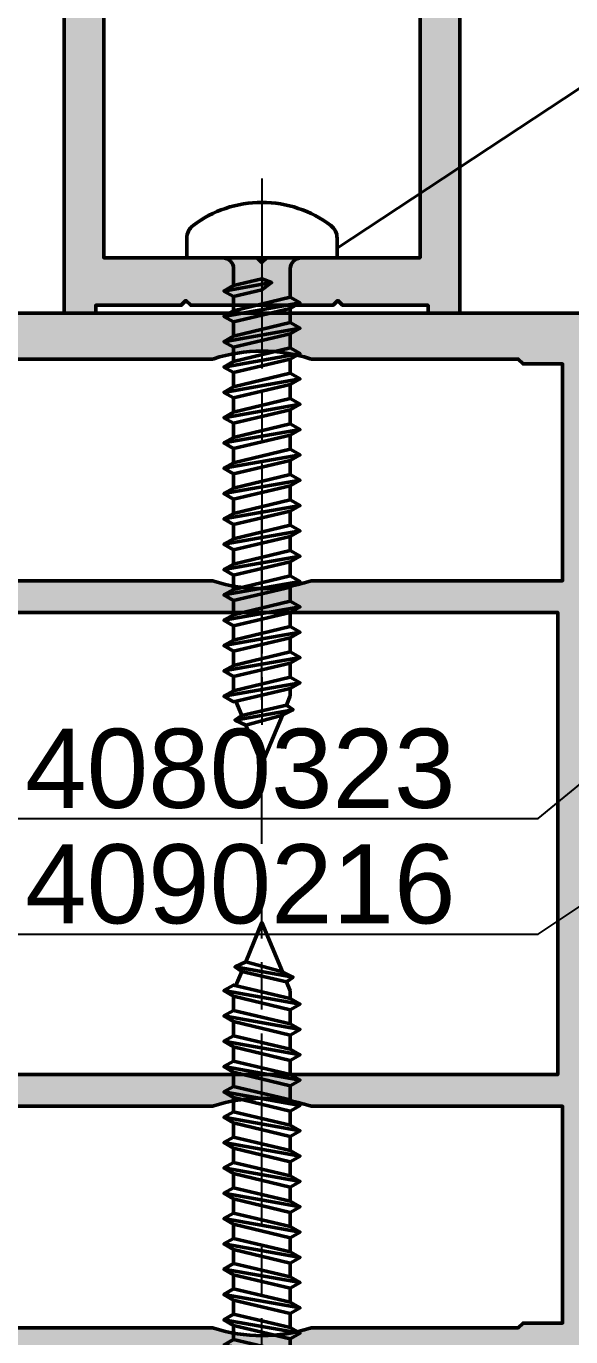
# Model space of a CAD drawing. Header units: millimetres. Extents: x -1 to 277, y 0 to 231.
# Drawn here: x 110.9 to 145.4, y 79 to 161.8 of the extents above; entities that cross this region are included whole.
import ezdxf

# ---------------------------------------------------------------- set-up
doc = ezdxf.new("R2010")
doc.units = ezdxf.units.MM
doc.header["$PDMODE"] = 3
doc.header["$PDSIZE"] = -2
doc.linetypes.add('AM_ISO08W050', pattern=[18, 12, -1.5, 3, -1.5])
for name, color, linetype, lineweight in [('AM_0', 7, 'Continuous', 50), ('AM_5', 3, 'Continuous', 25), ('AM_6', 2, 'Continuous', 35), ('AM_7', 4, 'AM_ISO08W050', 25), ('AM_S', 7, 'Continuous', 50), ('Docu-AM_8', 1, 'Continuous', 25)]:
    doc.layers.add(name, color=color, linetype=linetype, lineweight=lineweight)
doc.styles.add('SBS_Standard', font='arial.ttf')
doc.styles.add('SWISS', font='swiss.ttf')
doc.dimstyles.new('SBS1-1$0', dxfattribs={"dimtxt": 2.5, "dimasz": 2.5, "dimexe": 1, "dimexo": 0, "dimgap": 1, "dimtad": 1, "dimtoh": 1, "dimdsep": 46, "dimtxsty": 'SBS_Standard', "dimcen": 0, "dimclrd": 256, "dimclre": 256, "dimclrt": 30, "dimadec": 1, "dimazin": 2, "dimtp": 0.1, "dimtm": 0.1, "dimtfac": 0.71, "dimtmove": 0, "dimatfit": 3, "dimfxl": 1, "dimlwd": -1, "dimlwe": -1, "dimarcsym": 1})

# ---------------------------------------------------------------- blocks, each defined once
blk = doc.blocks.new('B-3010118_docu_wos')
at = {"layer": 'Docu-AM_8'}
h = blk.add_hatch(color=256, dxfattribs=at)
edge = h.paths.add_edge_path()
edge.add_line((-1.03442056940482e-13, 1.000000000000077), (-1.029980715962331e-13, 48.99999999999994))
edge.add_line((-1.029980715962331e-13, 48.99999999999994), (0.9999999999998755, 50.00000000000004))
edge.add_line((0.9999999999998755, 50.00000000000004), (2.89583694396481, 50.00000000000001))
edge.add_arc((2.895836943964784, 47.99999999999913), 2.000000000000874, 45.00000000001671, 89.99999999999932, ccw=False)
edge.add_line((4.310050506338087, 49.41421356237326), (4.712132034355987, 49.0121320343556))
edge.add_line((4.712132034355987, 49.0121320343556), (4.500000000000227, 48.49999999999995))
edge.add_line((4.500000000000227, 48.49999999999995), (2.699999999999051, 48.50000000000001))
edge.add_line((2.699999999999051, 48.50000000000001), (2.700000000000049, 46.4999999999995))
edge.add_arc((3.700000000000047, 46.50000000000001), 0.9999999999999982, 180.0000000000293, 269.9999999999999)
edge.add_line((3.700000000000045, 45.50000000000001), (16.89999999999986, 45.50000000000001))
edge.add_line((16.89999999999986, 45.50000000000001), (16.89999999999986, 48.4999999999995))
edge.add_line((16.89999999999986, 48.4999999999995), (15.00000000000023, 48.50000000000006))
edge.add_line((15.00000000000023, 48.50000000000006), (15.00000000000023, 49.00000000000001))
edge.add_arc((16.00000000000021, 49.00000000000002), 0.9999999999999858, 89.99999999999272, 180.0000000000008, ccw=False)
edge.add_line((16.00000000000034, 50.00000000000001), (19.14886532022875, 49.99999999999982))
edge.add_line((19.14886532022875, 49.99999999999982), (19.58562960134768, 48.80000000000059))
edge.add_line((19.58562960134768, 48.80000000000059), (18.27926256615374, 48.79999999999995))
edge.add_line((18.27926256615374, 48.79999999999995), (18.49999999999974, 45.49999999999981))
edge.add_line((18.49999999999974, 45.49999999999981), (48.50000000000005, 45.50000000000684))
edge.add_line((48.50000000000005, 45.50000000000684), (48.72073743384539, 48.79999999999952))
edge.add_line((48.72073743384539, 48.79999999999952), (47.41437039865118, 48.80000000000012))
edge.add_line((47.41437039865118, 48.80000000000012), (47.8511346797708, 49.99999999999981))
edge.add_line((47.8511346797708, 49.99999999999981), (50.99999999999966, 50.00000000000001))
edge.add_arc((50.99999999999979, 49.00000000000002), 0.9999999999999858, -7.958078640513122e-13, 90.00000000000728, ccw=False)
edge.add_line((51.99999999999977, 49.00000000000001), (51.99999999999977, 48.50000000000006))
edge.add_line((51.99999999999977, 48.50000000000006), (50.10000000000014, 48.4999999999995))
edge.add_line((50.10000000000014, 48.4999999999995), (50.10000000000014, 45.50000000000001))
edge.add_line((50.10000000000014, 45.50000000000001), (63.29999999999995, 45.50000000000001))
edge.add_arc((63.29999999999995, 46.50000000000001), 1, 270, 359.9999999999707)
edge.add_line((64.29999999999995, 46.4999999999995), (64.30000000000095, 48.50000000000001))
edge.add_line((64.30000000000095, 48.50000000000001), (62.49999999999977, 48.49999999999995))
edge.add_line((62.49999999999977, 48.49999999999995), (62.28786796564401, 49.0121320343556))
edge.add_line((62.28786796564401, 49.0121320343556), (62.68994949366191, 49.41421356237326))
edge.add_arc((64.10416305603522, 47.99999999999913), 2.000000000000875, 90.0000000000008, 134.9999999999835, ccw=False)
edge.add_line((64.10416305603519, 50.00000000000001), (65.9999999999999, 50.00000000000001))
edge.add_line((65.9999999999999, 50.00000000000001), (66.99999999999977, 49.00000000000001))
edge.add_line((66.99999999999977, 49.00000000000001), (66.99999999999977, 1.000000000000007))
edge.add_line((66.99999999999977, 1.000000000000009), (65.99999999999991, 6.661338147750939e-16))
edge.add_line((65.99999999999991, 6.38623823671004e-16), (64.10416305603519, 5.329070518200751e-15))
edge.add_arc((64.10416305603522, 2.000000000000877), 2.000000000000871, 225.0000000000165, 269.9999999999992, ccw=False)
edge.add_line((62.68994949366191, 0.5857864376267568), (62.28786796564401, 0.987867965644412))
edge.add_line((62.28786796564401, 0.987867965644412), (62.49999999999977, 1.500000000000062))
edge.add_line((62.49999999999977, 1.500000000000062), (64.30000000000095, 1.500000000000005))
edge.add_line((64.30000000000095, 1.500000000000005), (64.29999999999995, 3.500000000000517))
edge.add_arc((63.29999999999995, 3.500000000000005), 1, 2.931199194436777e-11, 90)
edge.add_line((63.29999999999995, 4.500000000000005), (50.10000000000014, 4.500000000000005))
edge.add_line((50.10000000000014, 4.500000000000005), (50.10000000000014, 1.500000000000515))
edge.add_line((50.10000000000014, 1.500000000000515), (51.99999999999977, 1.499999999999948))
edge.add_line((51.99999999999977, 1.499999999999948), (51.99999999999977, 1.000000000000005))
edge.add_arc((50.99999999999979, 0.9999999999999895), 0.9999999999999858, -90.00000000000728, 9.094947017729282e-13, ccw=False)
edge.add_line((50.99999999999966, 1.998401444325282e-15), (47.8511346797708, 1.998517131957586e-13))
edge.add_line((47.8511346797708, 1.998517131957586e-13), (47.4143703986512, 1.199999999999889))
edge.add_line((47.4143703986512, 1.199999999999889), (48.72073743384539, 1.200000000000492))
edge.add_line((48.72073743384539, 1.200000000000492), (48.50000000000006, 4.49999999999317))
edge.add_line((48.50000000000006, 4.49999999999317), (18.49999999999974, 4.50000000000021))
edge.add_line((18.49999999999974, 4.50000000000021), (18.27926256615374, 1.200000000000069))
edge.add_line((18.27926256615374, 1.200000000000069), (19.58562960134768, 1.199999999999422))
edge.add_line((19.58562960134768, 1.199999999999422), (19.14886532022875, 1.976196983832779e-13))
edge.add_line((19.14886532022875, 1.977224148145708e-13), (16.00000000000034, 1.998401444325282e-15))
edge.add_arc((16.00000000000021, 0.9999999999999895), 0.9999999999999875, 179.9999999999991, 270.00000000000733, ccw=False)
edge.add_line((15.00000000000023, 1.000000000000005), (15.00000000000023, 1.499999999999948))
edge.add_line((15.00000000000023, 1.499999999999948), (16.89999999999987, 1.500000000000515))
edge.add_line((16.89999999999987, 1.500000000000515), (16.89999999999986, 4.500000000000005))
edge.add_line((16.89999999999986, 4.500000000000005), (3.700000000000045, 4.500000000000005))
edge.add_arc((3.700000000000047, 3.500000000000007), 0.9999999999999982, 90.0000000000001, 179.9999999999708)
edge.add_line((2.700000000000049, 3.500000000000517), (2.699999999999051, 1.500000000000005))
edge.add_line((2.699999999999051, 1.500000000000005), (4.500000000000227, 1.500000000000062))
edge.add_line((4.500000000000227, 1.500000000000062), (4.712132034355987, 0.987867965644412))
edge.add_line((4.712132034355987, 0.987867965644412), (4.310050506338087, 0.5857864376267568))
edge.add_arc((2.895836943964784, 2.000000000000877), 2.000000000000871, 270.0000000000007, 314.99999999998346, ccw=False)
edge.add_line((2.89583694396481, 5.329070518200751e-15), (0.9999999999998763, -3.209471837271603e-14))
edge.add_line((0.9999999999998763, -3.209471837271603e-14), (-1.034727858950646e-13, 1.000000000000077))
h.paths.add_polyline_path([(48.10000002715257, 43.70000000000687), (18.89999997284858, 43.69999999999985), (18.89999997284858, 6.300000000000171), (48.10000002715257, 6.299999999993149)], flags=0)
edge = h.paths.add_edge_path(flags=0)
edge.add_line((16.90000020798141, 44.00000000000293), (3.199999999999477, 44.00000000000009))
edge.add_line((3.199999999999477, 44.00000000000009), (3.199999999999547, 41.49999999999988))
edge.add_line((3.199999999999547, 41.49999999999988), (2.899999999999908, 41.2000000000001))
edge.add_line((2.899999999999908, 41.2000000000001), (2.900000000001242, 28.12347523777213))
edge.add_line((2.900000000001242, 28.12347523777213), (2.876190476191719, 28.04910677972994))
edge.add_arc((12.40000000000122, 25.00000000000001), 9.999999999999982, 162.2472098380533, 197.7527901619468)
edge.add_line((2.876190476191724, 21.95089322027006), (2.900000000001244, 21.87652476222787))
edge.add_line((2.900000000001244, 21.87652476222787), (2.900000000000598, 8.800000000000196))
edge.add_line((2.900000000000598, 8.800000000000196), (3.199999999999546, 8.500000000000137))
edge.add_line((3.199999999999546, 8.500000000000137), (3.199999999999477, 5.999999999999932))
edge.add_line((3.199999999999477, 5.999999999999932), (16.90000020797842, 6.000000000000018))
edge.add_line((16.90000020797842, 6.000000000000018), (16.90000020689833, 21.87652476222788))
edge.add_line((16.90000020689833, 21.87652476222788), (16.92380973070785, 21.95089322027007))
edge.add_arc((7.400000206898351, 25), 9.999999999999975, 342.2472098380533, 377.7527901619468)
edge.add_line((16.92380973070784, 28.04910677972996), (16.90000020689832, 28.12347523777214))
edge.add_line((16.90000020689832, 28.12347523777214), (16.90000020798141, 44.00000000000293))
edge = h.paths.add_edge_path(flags=0)
edge.add_line((63.80000000000007, 44.00000000000009), (50.09999979201653, 43.99999999999999))
edge.add_line((50.09999979201653, 43.99999999999999), (50.0999997931026, 28.12347523777213))
edge.add_line((50.0999997931026, 28.12347523777213), (50.07619026929307, 28.04910677972994))
edge.add_arc((59.59999979310258, 25.00000000000001), 9.999999999999988, 162.2472098380533, 197.7527901619468)
edge.add_line((50.07619026929308, 21.95089322027006), (50.0999997931026, 21.87652476222787))
edge.add_line((50.0999997931026, 21.87652476222787), (50.09999979201653, 6.000000000000032))
edge.add_line((50.09999979201653, 6.000000000000031), (63.80000000000007, 5.999999999999932))
edge.add_line((63.80000000000007, 5.999999999999932), (63.8, 8.500000000000139))
edge.add_line((63.8, 8.500000000000139), (64.09999999999964, 8.79999999999992))
edge.add_line((64.09999999999964, 8.79999999999992), (64.09999999999968, 21.87652476222787))
edge.add_line((64.09999999999968, 21.87652476222787), (64.1238095238092, 21.95089322027007))
edge.add_arc((54.59999999999968, 25.00000000000001), 9.999999999999996, 342.2472098380533, 377.7527901619467)
edge.add_line((64.1238095238092, 28.04910677972994), (64.09999999999968, 28.12347523777213))
edge.add_line((64.09999999999968, 28.12347523777213), (64.09999999999964, 41.20000000000012))
edge.add_line((64.09999999999964, 41.20000000000012), (63.8, 41.49999999999988))
edge.add_line((63.8, 41.49999999999988), (63.80000000000007, 44.00000000000009))
at = {"layer": 'AM_S'}
for points in [[(-1.03442056940482e-13, 1.000000000000077), (-1.029980715962331e-13, 48.99999999999994), (0.9999999999998755, 50.00000000000004), (2.89583694396481, 50.00000000000001, -0.1989123673795796), (4.310050506338087, 49.41421356237326), (4.712132034355987, 49.0121320343556), (4.500000000000227, 48.49999999999995), (2.699999999999051, 48.50000000000001), (2.700000000000049, 46.4999999999995, 0.4142135623729452), (3.700000000000045, 45.50000000000001), (16.89999999999986, 45.50000000000001), (16.89999999999986, 48.4999999999995), (15.00000000000023, 48.50000000000006), (15.00000000000023, 49.00000000000001, -0.4142135623731367), (16.00000000000034, 50.00000000000001), (19.14886532022875, 49.99999999999982), (19.58562960134768, 48.80000000000059), (18.27926256615374, 48.79999999999995), (18.49999999999974, 45.49999999999981), (48.50000000000005, 45.50000000000684), (48.72073743384539, 48.79999999999952), (47.41437039865118, 48.80000000000012), (47.8511346797708, 49.99999999999981), (50.99999999999966, 50.00000000000001, -0.4142135623731367), (51.99999999999977, 49.00000000000001), (51.99999999999977, 48.50000000000006), (50.10000000000014, 48.4999999999995), (50.10000000000014, 45.50000000000001), (63.29999999999995, 45.50000000000001, 0.4142135623729452), (64.29999999999995, 46.4999999999995), (64.30000000000095, 48.50000000000001), (62.49999999999977, 48.49999999999995), (62.28786796564401, 49.0121320343556), (62.68994949366191, 49.41421356237326, -0.1989123673795796), (64.10416305603519, 50.00000000000001), (65.9999999999999, 50.00000000000001), (66.99999999999977, 49.00000000000001), (66.99999999999977, 1.000000000000009), (65.99999999999991, 6.38623823671004e-16), (64.10416305603519, 5.329070518200751e-15, -0.1989123673795796), (62.68994949366191, 0.5857864376267568), (62.28786796564401, 0.987867965644412), (62.49999999999977, 1.500000000000062), (64.30000000000095, 1.500000000000005), (64.29999999999995, 3.500000000000517, 0.4142135623729452), (63.29999999999995, 4.500000000000005), (50.10000000000014, 4.500000000000005), (50.10000000000014, 1.500000000000515), (51.99999999999977, 1.499999999999948), (51.99999999999977, 1.000000000000005, -0.4142135623731367), (50.99999999999966, 1.998401444325282e-15), (47.8511346797708, 1.998517131957586e-13), (47.4143703986512, 1.199999999999889), (48.72073743384539, 1.200000000000492), (48.50000000000006, 4.49999999999317), (18.49999999999974, 4.50000000000021), (18.27926256615374, 1.200000000000069), (19.58562960134768, 1.199999999999422), (19.14886532022875, 1.977224148145708e-13), (16.00000000000034, 1.998401444325282e-15, -0.4142135623731367), (15.00000000000023, 1.000000000000005), (15.00000000000023, 1.499999999999948), (16.89999999999987, 1.500000000000515), (16.89999999999986, 4.500000000000005), (3.700000000000045, 4.500000000000005, 0.4142135623729452), (2.700000000000049, 3.500000000000517), (2.699999999999051, 1.500000000000005), (4.500000000000227, 1.500000000000062), (4.712132034355987, 0.987867965644412), (4.310050506338087, 0.5857864376267568, -0.1989123673795796), (2.89583694396481, 5.329070518200751e-15), (0.9999999999998763, -3.209471837271603e-14), (-1.03442056940482e-13, 1.000000000000077, -0.1989123673796147)], [(16.90000020798141, 44.00000000000293), (3.199999999999477, 44.00000000000009), (3.199999999999547, 41.49999999999988), (2.899999999999908, 41.2000000000001), (2.900000000001242, 28.12347523777213), (2.876190476191719, 28.04910677972994, 0.156173761888607), (2.876190476191724, 21.95089322027006), (2.900000000001244, 21.87652476222787), (2.900000000000598, 8.800000000000196), (3.199999999999546, 8.500000000000137), (3.199999999999477, 5.999999999999932), (16.90000020797842, 6.000000000000018), (16.90000020689833, 21.87652476222788), (16.92380973070785, 21.95089322027007, 0.1561737618886073), (16.92380973070784, 28.04910677972996), (16.90000020689832, 28.12347523777214), (16.90000020798141, 44.00000000000293, 0.4142135639635789)], [(63.80000000000007, 44.00000000000009), (50.09999979201653, 43.99999999999999), (50.0999997931026, 28.12347523777213), (50.07619026929307, 28.04910677972994, 0.156173761888607), (50.07619026929308, 21.95089322027006), (50.0999997931026, 21.87652476222787), (50.09999979201653, 6.000000000000031), (63.80000000000007, 5.999999999999932), (63.8, 8.500000000000139), (64.09999999999964, 8.79999999999992), (64.09999999999968, 21.87652476222787), (64.1238095238092, 21.95089322027007, 0.1561737618886064), (64.1238095238092, 28.04910677972994), (64.09999999999968, 28.12347523777213), (64.09999999999964, 41.20000000000012), (63.8, 41.49999999999988), (63.80000000000007, 44.00000000000009, 0.414213562373428)], [(48.10000002715257, 43.70000000000687), (18.89999997284858, 43.69999999999985), (18.89999997284858, 6.300000000000171), (48.10000002715257, 6.299999999993149), (48.10000002715257, 43.70000000000687, 0.4142135623731638)]]:
    blk.add_lwpolyline(points, format="xyb", close=True, dxfattribs=at)
blk = doc.blocks.new('B-3091041_docu_wos')
at = {"layer": 'Docu-AM_8'}
h = blk.add_hatch(color=256, dxfattribs=at)
edge = h.paths.add_edge_path()
edge.add_line((21, 52.10000000000002), (19.48386596241574, 52.10000000000002))
edge.add_line((19.48386596241573, 52.10000000000002), (20.34035424653415, 68.44277002070623))
edge.add_line((20.34035424653416, 68.44277002070623), (22.61467157012379, 67.83336853051802))
edge.add_line((22.61467157012379, 67.83336853051804), (22.98209503145425, 68.2007919918485))
edge.add_line((22.98209503145426, 68.20079199184846), (22.49999869865445, 69.99999999999999))
edge.add_line((22.49999869865445, 70), (23.50000000000005, 69.99999999999999))
edge.add_arc((23.5, 68.5), 1.5, 0, 89.9999999999992, ccw=False)
edge.add_line((25, 68.5), (25.00000000000003, 1.4210854715202e-14))
edge.add_line((25.00000000000006, 0), (23.00000000000007, -1.877174727190777e-17))
edge.add_line((23.00000000000006, 0), (23.00000000000006, 0.5))
edge.add_line((23.00000000000006, 0.5), (17.60000000000002, 0.4999999999999999))
edge.add_line((17.60000000000002, 0.5), (17.30000000000002, 0.8000000000000085))
edge.add_line((17.30000000000001, 0.8000000000000114), (17.00000000000001, 0.5000000000000078))
edge.add_line((17, 0.5), (7.999999999999986, 0.4999999999999951))
edge.add_line((8, 0.5), (7.699999999999995, 0.800000000000013))
edge.add_line((7.699999999999989, 0.8000000000000114), (7.399999999999985, 0.5000000000000078))
edge.add_line((7.399999999999977, 0.5), (1.999999999999973, 0.4999999999999906))
edge.add_line((2, 0.5), (2, 0))
edge.add_line((2, 0), (1.576516694967722e-14, 3.67394039744206e-17))
edge.add_line((0, 0), (1.83697019872103e-17, 68.49999999999999))
edge.add_arc((1.5, 68.5), 1.5, 90.0000000000008, 180, ccw=False)
edge.add_line((1.5, 70), (2.500000000000018, 70.00000000000001))
edge.add_line((2.5, 70), (1.883417346406828, 67.69888220972467))
edge.add_line((1.883417346406816, 67.69888220972467), (4.65964573544437, 68.44277036457162))
edge.add_line((4.659645735444371, 68.44277036457163), (5.516134037584282, 52.10000000000004))
edge.add_line((5.516134037584266, 52.10000000000002), (3.999999999999979, 52.10000000000002))
edge.add_arc((4, 50.60000000000002), 1.5, 90, 180)
edge.add_line((2.5, 50.60000000000002), (2.499999999999998, 30))
edge.add_line((2.5, 30), (12.20000000000007, 30))
edge.add_line((12.20000000000005, 30), (12.5, 29.69999999999998))
edge.add_line((12.5, 29.69999999999999), (12.80000000000003, 30.00000000000002))
edge.add_line((12.80000000000007, 30), (22.50000000000005, 29.99999999999999))
edge.add_line((22.50000000000006, 30), (22.50000000000005, 50.70000000000007))
edge.add_arc((21.05000000000001, 50.65000000000003), 1.450861812854703, 1.974934010884095, 91.97493401088266)
h.paths.add_polyline_path([(12.80000000000007, 3.5), (12.50000000000006, 3.200000000000045), (12.20000000000005, 3.500000000000057), (2.5, 3.5), (2.5, 28.5), (22.50000000000006, 28.5), (22.50000000000006, 3.499999999794909)], flags=16)
at = {"layer": 'AM_S'}
blk.add_lwpolyline([(21, 52.10000000000002), (19.48386596241573, 52.10000000000002), (20.34035424653416, 68.44277002070623), (22.61467157012379, 67.83336853051804), (22.98209503145426, 68.20079199184846), (22.49999869865445, 70), (23.5, 70, -0.414213562373091), (25, 68.5), (25.00000000000006, 0), (23.00000000000006, 0), (23.00000000000006, 0.5), (17.60000000000002, 0.5), (17.30000000000001, 0.8000000000000114), (17, 0.5), (8, 0.5), (7.699999999999989, 0.8000000000000114), (7.399999999999977, 0.5), (2, 0.5), (2, 0), (0, 0), (0, 68.5, -0.4142135623730908), (1.5, 70), (2.5, 70), (1.883417346406816, 67.69888220972467), (4.659645735444371, 68.44277036457163), (5.516134037584266, 52.10000000000002), (4, 52.10000000000002, 0.4142135623730951), (2.5, 50.60000000000002), (2.5, 30), (12.20000000000005, 30), (12.5, 29.69999999999999), (12.80000000000007, 30), (22.50000000000006, 30), (22.50000000000006, 50.70000000000005, 0.4142135623730883), (21, 52.10000000000002)], format="xyb", close=True, dxfattribs=at)
blk.add_lwpolyline([(12.80000000000007, 3.5), (12.50000000000006, 3.200000000000045), (12.20000000000005, 3.500000000000057), (2.5, 3.5), (2.5, 28.5), (22.50000000000006, 28.5), (22.50000000000006, 3.499999999794909), (12.80000000000007, 3.5)], close=True, dxfattribs=at)
blk = doc.blocks.new('*D47')
at = {"layer": 'AM_5', "transparency": 16777216}
for p, q in [((100.8442759615767, 169.3647926121484), (100.8442759615767, 225.0627110841305)), ((150.8442759615767, 140.7855185981025), (150.8442759615767, 225.0627110841305)), ((145.8442759615767, 223.0627110841305), (105.8442759615767, 223.0627110841305))]:
    blk.add_line(p, q, dxfattribs=at)
for points in [[(105.8442759615767, 223.8960444174639), (105.8442759615767, 222.2293777507972), (100.8442759615767, 223.0627110841305)], [(145.8442759615767, 223.8960444174639), (145.8442759615767, 222.2293777507972), (150.8442759615767, 223.0627110841305)]]:
    blk.add_solid(points, dxfattribs=at)
at = {"layer": 'Defpoints', "color": 0, "transparency": 16777216}
for p in [(100.8442759615767, 223.0627110841305), (100.8442759615767, 169.3647926121484), (150.8442759615767, 140.7855185981025)]:
    blk.add_point(p, dxfattribs=at)
at = {"layer": 'AM_5', "color": 30, "transparency": 16777216, "insert": (125.8442759615767, 227.615576022739), "char_height": 5, "attachment_point": 5, "style": 'SBS_Standard'}
blk.add_mtext('50', dxfattribs=at)
blk = doc.blocks.new('*D52')
at = {"layer": 'AM_5', "transparency": 16777216}
for p, q in [((150.8442759615767, 140.7855185981025), (150.8442759615767, 170.8627110841298)), ((158.8442759615767, 113.1813555420667), (158.8442759615767, 170.8627110841298)), ((145.8442759615767, 168.8627110841298), (140.8442759615767, 168.8627110841298)), ((150.8442759615767, 168.8627110841298), (158.8442759615767, 168.8627110841298)), ((163.8442759615767, 168.8627110841298), (168.8442759615767, 168.8627110841298))]:
    blk.add_line(p, q, dxfattribs=at)
for points in [[(145.8442759615767, 169.6960444174632), (145.8442759615767, 168.0293777507965), (150.8442759615767, 168.8627110841298)], [(163.8442759615767, 169.6960444174632), (163.8442759615767, 168.0293777507965), (158.8442759615767, 168.8627110841298)]]:
    blk.add_solid(points, dxfattribs=at)
at = {"layer": 'Defpoints', "color": 0, "transparency": 16777216}
for p in [(158.8442759615767, 168.8627110841298), (150.8442759615767, 140.7855185981025), (158.8442759615767, 113.1813555420667)]:
    blk.add_point(p, dxfattribs=at)
at = {"layer": 'AM_5', "color": 30, "transparency": 16777216, "insert": (154.8442759615767, 173.4155760227383), "char_height": 5, "attachment_point": 5, "style": 'SBS_Standard'}
blk.add_mtext('8', dxfattribs=at)
blk = doc.blocks.new('*D54')
at = {"layer": 'AM_5', "transparency": 16777216}
for p, q in [((116.3442759615767, 213.6813555420668), (5.105729877222299, 213.6813555420668)), ((7.105729877222303, 208.6813555420668), (7.105729877222316, 148.6813555420667)), ((101.8442759615767, 143.6813555420668), (5.105729877222314, 143.6813555420667))]:
    blk.add_line(p, q, dxfattribs=at)
for points in [[(6.27239654388897, 208.6813555420668), (7.939063210555636, 208.6813555420668), (7.105729877222302, 213.6813555420668)], [(6.272396543888983, 148.6813555420667), (7.939063210555649, 148.6813555420667), (7.105729877222317, 143.6813555420667)]]:
    blk.add_solid(points, dxfattribs=at)
at = {"layer": 'Defpoints', "color": 0, "transparency": 16777216}
for p in [(116.3442759615767, 213.6813555420668), (7.105729877222317, 143.6813555420667), (101.8442759615767, 143.6813555420668)]:
    blk.add_point(p, dxfattribs=at)
at = {"layer": 'AM_5', "color": 30, "transparency": 16777216, "insert": (2.552864938613901, 186.2627110841313), "char_height": 5, "attachment_point": 5, "rotation": 90, "style": 'SBS_Standard'}
blk.add_mtext('70', dxfattribs=at)
blk = doc.blocks.new('WS4070050')
blk.add_lwpolyline([(0, 3.5, -0.1638335059844092), (4.354838709677551, 2.03370559173527, -0.2344685383368201), (4.75, 1.2373575928832), (4.75, 0), (-4.75, 0), (-4.75, 1.2373575928832, -0.234468538336819), (-4.354838709677551, 2.03370559173527, -0.1638335059844072)], format="xyb", close=True)
for points in [[(-1.789999999999964, -0.6999999999998181), (-1.789999999999964, -1.747816335794596)], [(1.789999999999964, -0.6999999999998181), (1.789999999999964, -2.29391005589514)], [(3.84588961424015e-05, -1.320854022578715), (-1.789999999999964, -1.747816335794596), (-2.400000000000091, -2.100000000000364), (-1.789999999999964, -2.452183664206132), (0, -2.031004026947812), (0.6100000000001273, -1.569255788067494), (-0.0001459969330426247, -1.320778904475446)], [(-2.400000000000091, -2.100000000000364), (0.6100000000001273, -1.569255788067494)], [(1.789999999999964, -1.609824389689493), (1.789999999999964, -2.493910055894958)], [(-1.789999999999964, -2.452183664206132), (-1.789999999999964, -3.34781633579405)], [(-1.789999999999964, -2.452183664206132), (-1.789999999999964, -3.147816335794232)], [(-2.400000000000091, -3.699999999999818), (2.409999999999854, -2.851867222791952)], [(1.789999999999964, -3.209824389689857), (1.789999999999964, -4.093910055894412)], [(-1.789999999999964, -4.052183664205586), (-1.789999999999964, -4.947816335794414)], [(-2.400000000000091, -5.300000000000182), (2.409999999999854, -4.451867222792316)], [(1.789999999999964, -4.80982438969022), (1.789999999999964, -5.693910055894776)], [(-1.789999999999964, -5.65218366420595), (-1.789999999999964, -6.547816335794778)], [(-2.400000000000091, -6.899999999999636), (2.409999999999854, -6.05186722279268)], [(1.789999999999964, -6.409824389689675), (1.789999999999964, -7.29391005589514)], [(-1.789999999999964, -7.252183664205404), (-1.789999999999964, -8.147816335794232)], [(-2.400000000000091, -8.5), (2.409999999999854, -7.651867222792134)], [(1.789999999999964, -8.009824389690039), (1.789999999999964, -8.893910055894594)], [(-1.789999999999964, -8.852183664205768), (-1.789999999999964, -9.747816335794596)], [(-2.400000000000091, -10.10000000000036), (2.409999999999854, -9.251867222792498)], [(1.789999999999964, -9.609824389689493), (1.789999999999964, -10.49391005589496)], [(-1.789999999999964, -10.45218366420613), (-1.789999999999964, -11.34781633579405)], [(-2.400000000000091, -11.69999999999982), (2.409999999999854, -10.85186722279195)], [(1.789999999999964, -11.20982438968986), (1.789999999999964, -12.09391005589441)], [(-1.789999999999964, -12.05218366420559), (-1.789999999999964, -12.94781633579441)], [(-2.400000000000091, -13.30000000000018), (2.409999999999854, -12.45186722279232)], [(1.789999999999964, -12.80982438969022), (1.789999999999964, -13.69391005589478)], [(-2.400000000000091, -14.89999999999964), (2.409999999999854, -14.05186722279268)], [(-1.789999999999964, -13.65218366420595), (-1.789999999999964, -14.54781633579478)], [(1.789999999999964, -14.40982438968967), (1.789999999999964, -15.29391005589514)], [(-2.400000000000091, -16.5), (2.409999999999854, -15.65186722279213)], [(-1.789999999999964, -15.2521836642054), (-1.789999999999964, -16.14781633579423)], [(1.789999999999964, -16.00982438969004), (1.789999999999964, -16.89391005589459)], [(-2.400000000000091, -18.10000000000036), (2.409999999999854, -17.2518672227925)], [(-1.789999999999964, -16.85218366420577), (-1.789999999999964, -17.7478163357946)], [(1.789999999999964, -17.60982438968949), (1.789999999999964, -18.49391005589496)], [(-2.400000000000091, -19.69999999999982), (2.409999999999854, -18.85186722279195)], [(-1.789999999999964, -18.45218366420613), (-1.789999999999964, -19.34781633579405)], [(1.789999999999964, -19.20982438968986), (1.789999999999964, -20.09391005589441)], [(-2.400000000000091, -21.30000000000018), (2.409999999999854, -20.45186722279232)], [(-1.789999999999964, -20.05218366420559), (-1.789999999999964, -20.94781633579441)], [(1.789999999999964, -20.80982438969022), (1.789999999999964, -21.69391005589478)], [(-2.400000000000091, -22.89999999999964), (2.409999999999854, -22.05186722279268)], [(-1.789999999999964, -21.65218366420595), (-1.789999999999964, -22.54781633579478)], [(1.789999999999964, -22.40982438968967), (1.789999999999964, -23.29391005589514)], [(-2.400000000000091, -24.5), (2.409999999999854, -23.65186722279213)], [(-1.789999999999964, -23.2521836642054), (-1.789999999999964, -24.14781633579423)], [(1.789999999999964, -24.00982438969004), (1.789999999999964, -24.89391005589459)], [(-2.400000000000091, -26.10000000000036), (2.409999999999854, -25.2518672227925)], [(-1.789999999999964, -24.85218366420577), (-1.789999999999964, -25.7478163357946)], [(1.789999999999964, -25.60982438968949), (1.789999999999964, -26.49391005589496)], [(-1.789999999999964, -26.45218366420613), (-1.789999999999964, -27.34781633579405)], [(-2.400000000000091, -27.69999999999982), (2.409999999999854, -26.85186722279195)], [(1.789999999999964, -27.20982438968986), (1.789999999999964, -27.67855772335224)], [(-1.278045391909473, -28.91452548152392), (-1.648982974762021, -28.01900293820745)], [(1.789999999999964, -27.67855772335224), (1.546644186019421, -28.26607062994663)], [(-1.6999367250246, -29.20124253543599), (1.971675235153725, -28.55383828416416)], [(1.29042647200049, -28.88463491005132), (0, -32), (-1.023918270274862, -29.52804262514019)]]:
    blk.add_lwpolyline(points)
for points in [[(1.789999999999964, -3.209824389689857), (2.409999999999854, -2.851867222791952), (1.789999999999964, -2.493910055894958), (-1.789999999999964, -3.34781633579405), (-2.400000000000091, -3.699999999999818), (-1.789999999999964, -4.052183664205586)], [(1.789999999999964, -4.80982438969022), (2.409999999999854, -4.451867222792316), (1.789999999999964, -4.093910055894412), (-1.789999999999964, -4.947816335794414), (-2.400000000000091, -5.300000000000182), (-1.789999999999964, -5.65218366420595)], [(1.789999999999964, -6.409824389689675), (2.409999999999854, -6.05186722279268), (1.789999999999964, -5.693910055894776), (-1.789999999999964, -6.547816335794778), (-2.400000000000091, -6.899999999999636), (-1.789999999999964, -7.252183664205404)], [(1.789999999999964, -8.009824389690039), (2.409999999999854, -7.651867222792134), (1.789999999999964, -7.29391005589514), (-1.789999999999964, -8.147816335794232), (-2.400000000000091, -8.5), (-1.789999999999964, -8.852183664205768)], [(1.789999999999964, -9.609824389689493), (2.409999999999854, -9.251867222792498), (1.789999999999964, -8.893910055894594), (-1.789999999999964, -9.747816335794596), (-2.400000000000091, -10.10000000000036), (-1.789999999999964, -10.45218366420613)], [(1.789999999999964, -11.20982438968986), (2.409999999999854, -10.85186722279195), (1.789999999999964, -10.49391005589496), (-1.789999999999964, -11.34781633579405), (-2.400000000000091, -11.69999999999982), (-1.789999999999964, -12.05218366420559)], [(1.789999999999964, -12.80982438969022), (2.409999999999854, -12.45186722279232), (1.789999999999964, -12.09391005589441), (-1.789999999999964, -12.94781633579441), (-2.400000000000091, -13.30000000000018), (-1.789999999999964, -13.65218366420595)], [(1.789999999999964, -14.40982438968967), (2.409999999999854, -14.05186722279268), (1.789999999999964, -13.69391005589478), (-1.789999999999964, -14.54781633579478), (-2.400000000000091, -14.89999999999964), (-1.789999999999964, -15.2521836642054)], [(1.789999999999964, -16.00982438969004), (2.409999999999854, -15.65186722279213), (1.789999999999964, -15.29391005589514), (-1.789999999999964, -16.14781633579423), (-2.400000000000091, -16.5), (-1.789999999999964, -16.85218366420577)], [(1.789999999999964, -17.60982438968949), (2.409999999999854, -17.2518672227925), (1.789999999999964, -16.89391005589459), (-1.789999999999964, -17.7478163357946), (-2.400000000000091, -18.10000000000036), (-1.789999999999964, -18.45218366420613)], [(1.789999999999964, -19.20982438968986), (2.409999999999854, -18.85186722279195), (1.789999999999964, -18.49391005589496), (-1.789999999999964, -19.34781633579405), (-2.400000000000091, -19.69999999999982), (-1.789999999999964, -20.05218366420559)], [(1.789999999999964, -20.80982438969022), (2.409999999999854, -20.45186722279232), (1.789999999999964, -20.09391005589441), (-1.789999999999964, -20.94781633579441), (-2.400000000000091, -21.30000000000018), (-1.789999999999964, -21.65218366420595)], [(1.789999999999964, -22.40982438968967), (2.409999999999854, -22.05186722279268), (1.789999999999964, -21.69391005589478), (-1.789999999999964, -22.54781633579478), (-2.400000000000091, -22.89999999999964), (-1.789999999999964, -23.2521836642054)], [(1.789999999999964, -24.00982438969004), (2.409999999999854, -23.65186722279213), (1.789999999999964, -23.29391005589514), (-1.789999999999964, -24.14781633579423), (-2.400000000000091, -24.5), (-1.789999999999964, -24.85218366420577)], [(1.789999999999964, -25.60982438968949), (2.409999999999854, -25.2518672227925), (1.789999999999964, -24.89391005589459), (-1.789999999999964, -25.7478163357946), (-2.400000000000091, -26.10000000000036), (-1.789999999999964, -26.45218366420613)], [(1.789999999999964, -27.20982438968986), (2.409999999999854, -26.85186722279195), (1.789999999999964, -26.49391005589496), (-1.789999999999964, -27.34781633579405), (-2.400000000000091, -27.69999999999982), (-1.789999999999964, -28.05218366420559)], [(1.546644186019421, -28.26607062994663), (1.971675235153725, -28.55383828416416), (1.29042647200049, -28.88463491005132), (-1.023918270274862, -29.52804262514019), (-1.6999367250246, -29.20124253543599), (-1.278045391909473, -28.91452548152392)]]:
    blk.add_lwpolyline(points, close=True)
for centre, start, end in [((-2.489999999999782, -0.6999999999998181), 0, 90), ((2.490000000000236, -0.6999999999998181), 90, 180)]:
    blk.add_arc(centre, 0.7000000000000001, start, end)
at = {"layer": 'AM_7'}
blk.add_line((0, 5), (0, -33.5), dxfattribs=at)

msp = doc.modelspace()

# ---------------------------------------------------------------- linework, layer by layer
at = {"layer": 'AM_5', "color": 3}
for points in [[(100.6442759615759, 117.8699685713873), (110.028763356165, 111.7548940457382), (143.3063267931023, 111.7548940457382), (151.0442759615774, 118.0952972281084)], [(104.4118635778426, 107.1813555420667), (110.028763356165, 104.4548940457389), (143.3063267931023, 104.4548940457389), (147.40667216515, 107.1813555420667)]]:
    msp.add_lwpolyline(points, dxfattribs=at)
at = {"layer": 'AM_6', "color": 3}
msp.add_lwpolyline([(130.5942759615767, 147.8000343385065), (148.7769860361853, 159.7731299546212)], dxfattribs=at)
at = {"layer": 'AM_7'}
for p, q in [((125.8442759615767, 119.2627110841313), (125.8442759615767, 132.6627110841291)), ((125.8442759615767, 110.1511279398), (125.8442759615767, 114.1058810724462))]:
    msp.add_line(p, q, dxfattribs=at)

# ---------------------------------------------------------------- block references
msp.add_blockref('B-3091041_docu_wos', (113.3442759615767, 143.6813555420667))
at = {"xscale": -1, "rotation": 90}
msp.add_blockref('B-3010118_docu_wos', (150.8442759615767, 143.6813555420667), dxfattribs=at)
at = {"layer": 'AM_0'}
msp.add_blockref('WS4070050', (125.8442759615767, 147.1813555420667), dxfattribs=at)
at = {"layer": 'AM_0', "xscale": -1, "rotation": 180}
msp.add_blockref('WS4070050', (125.8442759615767, 73.1813555420631), dxfattribs=at)

# ---------------------------------------------------------------- texts
at = {"layer": 'AM_5', "color": 30, "style": 'SWISS'}
for s, p in [('4080323', (110.8848727905145, 112.4303325094624)), ('4090216', (110.8848727905145, 105.1303325094632))]:
    msp.add_text(s, height=5, dxfattribs=at).set_placement(p)

# ---------------------------------------------------------------- dimensions: what is measured, and where the dimension line sits
at = {"layer": 'AM_5'}
for base, p1, p2, angle, picture, middle in [((100.8442759615767, 223.0627110841305), (150.8442759615767, 140.7855185981025), (100.8442759615767, 169.3647926121484), 180, '*D47', (125.8442759615767, 223.0627110841305)), ((7.105729877222317, 143.6813555420667), (116.3442759615767, 213.6813555420667), (101.8442759615767, 143.6813555420667), 270, '*D54', (7.105729877222359, 186.2627110841313))]:
    dim = msp.add_linear_dim(base=base, p1=p1, p2=p2, angle=angle, dimstyle='SBS1-1$0', override={"dimscale": 2}, dxfattribs=at)
    dim.commit()
    dim.dimension.update_dxf_attribs({"geometry": picture, "text_midpoint": middle, "dimtype": 160})
dim = msp.add_linear_dim(base=(158.8442759615767, 168.8627110841298), p1=(150.8442759615767, 140.7855185981025), p2=(158.8442759615767, 113.1813555420667), dimstyle='SBS1-1$0', override={"dimscale": 2}, dxfattribs=at)
dim.commit()
dim.dimension.update_dxf_attribs({"geometry": '*D52', "text_midpoint": (154.8442759615767, 173.4155760227383)})

doc.saveas('drawing.dxf')
